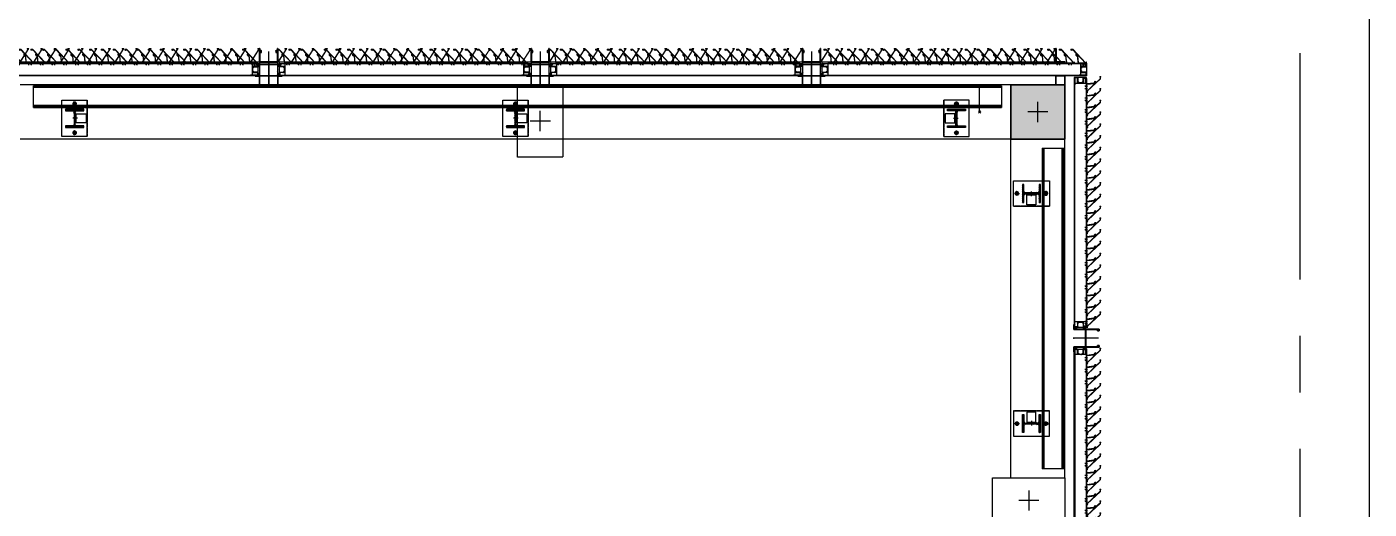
# Model space of a CAD drawing. Header units: millimetres. Extents: x 2519235 to 7246330, y 25937 to 201821.
# Drawn here: x 2655966 to 2663385, y 135440 to 138105 of the extents above; entities that cross this region are included whole.
import ezdxf
from ezdxf.enums import TextEntityAlignment as Align

# ---------------------------------------------------------------- set-up
doc = ezdxf.new("R2010")
doc.units = ezdxf.units.MM
for name, pattern in [('CENTER', [50.8, 31.75, -6.35, 6.35, -6.35]), ('DXK_LINE_DOT2', [3.9198, 1.9599, -1.9599]), ('HIDDEN2', [4.7625, 3.175, -1.5875]), ('TA_GL_005.00000', [13.75, 5, -1.25, 1.25, -1.25, 5]), ('Xref-PLAN-106.940$0$HIDDEN2', [4.7625, 3.175, -1.5875])]:
    doc.linetypes.add(name, pattern=pattern)
doc.layers.get('Defpoints').update_dxf_attribs({"color": 140})
for name, color, linetype in [('000 - 0_HIDE_OBJ_FRAMING_DEF_SUB_1', 250, 'Continuous'), ('000 - 0_SYM_DWG_GRID-BUBBLE_MAIN_COLOR_1', 1, 'Continuous'), ('000 - 0_SYM_DWG_GRIDLINE_MAIN_COLOR_251', 251, 'Continuous'), ('000 - CONCRETE_COL_CUT_COLOR_1', 1, 'Continuous'), ('000 - CONCRETE_COL_CUT_COLOR_5', 5, 'Continuous'), ('000 - CONCRETE_COL_HATCH_', 251, 'Continuous'), ('000 - CONCRETE_COL_WIPEOUT_', 250, 'Continuous'), ('010 - ASPG_ACCESSORIES_MAIN_COLOR_1', 1, 'Continuous'), ('010 - ASPG_DIMS_NOM', 1, 'Continuous'), ('010 - ASPG_EXTR_DEF_SUB', 250, 'Continuous'), ('010 - ASPG_EXTR_MAIN_COLOR_2', 2, 'Continuous'), ('010 - ASPG_FASTERN_DEF_SUB', 250, 'Continuous'), ('010 - ASPG_FRAMING_CUT_COLOR_4', 4, 'Continuous'), ('010 - ASPG_FRAMING_DEF_SUB', 250, 'Continuous'), ('010 - ASPG_FRAMING_HATCH_', 251, 'Continuous'), ('010 - ASPG_FRAMING_MAIN_COLOR_2', 2, 'Continuous'), ('010 - ASPG_FRAMING_SUB_COLOR_2', 2, 'Continuous'), ('010 - ASPG_FRAMING_WIPEOUT_', 250, 'Continuous'), ('_BOLT-M10', 11, 'Continuous'), ('_C-SC', 32, 'Continuous'), ('_Hatch', 251, 'Continuous'), ('_LOUVER-SB', 1, 'Continuous'), ('A-GENM', 252, 'Continuous'), ('A-GLAZ-CURT', 252, 'Continuous'), ('BOLT & SCREW', 233, 'Continuous'), ('Center Line', 1, 'CENTER'), ('Xref-PLAN-106.940$0$_C300x300', 6, 'Continuous'), ('Xref-PLAN-106.940$0$_C400-250', 6, 'Continuous'), ('Xref-PLAN-106.940$0$_Col-BOTTOM', 252, 'Xref-PLAN-106.940$0$HIDDEN2'), ('Xref-PLAN-106.940$0$_PP-Dim', 1, 'Continuous')]:
    doc.layers.add(name, color=color, linetype=linetype)
doc.layers.add('12-GRID', color=1, linetype='CENTER', lineweight=13)
doc.layers.add('SCREW', color=8, linetype='Continuous', lineweight=5)
doc.styles.add('Arial', font='arial.ttf', dxfattribs={"height": 300})
doc.styles.add('FAMELINE_FOR_CKST', font='arial.ttf')
doc.styles.add('TA', font='', dxfattribs={"height": 4.5})
doc.styles.get('TA').set_extended_font_data('Cordia New')
doc.dimstyles.new('FAMELINE-CKST_C-C', dxfattribs={"dimtxt": 0.3, "dimasz": 0.15, "dimexe": 0.1, "dimexo": 0.1, "dimgap": 0.05, "dimtad": 1, "dimzin": 0, "dimdsep": 46, "dimtxsty": 'FAMELINE_FOR_CKST', "dimblk": 'ORIGIN', "dimblk1": 'ORIGIN', "dimblk2": 'ORIGIN', "dimsah": 1, "dimcen": 0.1, "dimdle": 0.1, "dimclrd": 256, "dimclre": 256, "dimclrt": 3, "dimadec": 0, "dimazin": 0, "dimtfac": 1, "dimtix": 1, "dimtmove": 2, "dimatfit": 3, "dimfxl": 1, "dimtolj": 1, "dimtzin": 0, "dimlwd": -1, "dimlwe": -1, "dimarcsym": 0})
pattern_1 = [(270, (1257419.24324, -520041.6224), (0.65495992507, -1.1344238721), [0.7562825814, -1.5125651628]), (30, (1257419.24324, -520041.6224), (0.65495992936, 1.1344238696), [0.7562825814, -1.5125651628]), (330, (1257419.24324, -520041.6224), (1.30991985442, -2.48e-09), [-1.5125651628, 0.7562825814])]
pattern_2 = [(315, (1257419.4929, -520021.6224), (1.3369313545, 1.3369313545), []), (45, (1257419.4929, -520021.6224), (-1.3369313545, 1.3369313545), [])]
pattern_3 = [(270, (1257419.4425, -520043.9224), (0.65495992507, -1.1344238721), [0.7562825814, -1.5125651628]), (30, (1257419.4425, -520043.9224), (0.65495992936, 1.1344238696), [0.7562825814, -1.5125651628]), (330, (1257419.4425, -520043.9224), (1.30991985442, -2.48e-09), [-1.5125651628, 0.7562825814])]
pattern_4 = [(315, (1257419.1929, -520023.9224), (1.3369313545, 1.3369313545), []), (45, (1257419.1929, -520023.9224), (-1.3369313545, 1.3369313545), [])]

# ---------------------------------------------------------------- blocks, each defined once
blk = doc.blocks.new('_C-SC')
at = {"layer": '_Hatch'}
h = blk.add_hatch(dxfattribs=at)
h.set_pattern_fill('STEEL', color=256, scale=1.5)
h.set_pattern_definition([(45, (-1941.0177, -2436.031), (-3.367596, 3.367596), []), (45, (-1941.0177, -2433.6497), (-3.367596, 3.367596), [])])
h.paths.add_polyline_path([(3, 67), (3, 3, 0.414214), (13, -7), (50, -7), (50, -15), (-50, -15), (-50, -7), (-13, -7, 0.414214), (-3, 3), (-3, 67, 0.414214), (-13, 77), (-50, 77), (-50, 85), (50, 85), (50, 77), (13, 77, 0.414214)])
at = {"linetype": 'Continuous'}
for p, q in [((70, 135), (-70, 135)), ((-70, 135), (-70, -25)), ((70, 135), (70, -25))]:
    blk.add_line(p, q, dxfattribs=at)
at = {"linetype": 'DXK_LINE_DOT2'}
for p, q in [((-70, 135), (-70, -25)), ((70, 135), (-70, 135)), ((70, -25), (70, 135))]:
    blk.add_line(p, q, dxfattribs=at)
at = {"color": 11, "linetype": 'HIDDEN2'}
for p, q in [((-70, -25), (-70, -65)), ((-70, -30.1), (-70, -65)), ((-70, -65), (70, -65)), ((-70, -65), (70, -65)), ((70, -65), (70, -25)), ((70, -30.1), (70, -65))]:
    blk.add_line(p, q, dxfattribs=at)
blk.add_lwpolyline([(-50, 85), (50, 85), (50, 77), (13, 77, 0.414214), (3, 67), (3, 3, 0.414214), (13, -7), (50, -7), (50, -15), (-50, -15), (-50, -7), (-13, -7, 0.414214), (-3, 3), (-3, 67, 0.414214), (-13, 77), (-50, 77)], format="xyb", close=True)
for points in [[(63, 60), (3, 60), (3, 10), (63, 10)], [(63, 60), (8, 60), (8, 10), (63, 10)]]:
    blk.add_lwpolyline(points, close=True)
at = {"layer": '_BOLT-M10'}
for p, q in [((-11.7, 115), (11.7, 115)), ((0, 128.1), (0, 101.9)), ((16, 35), (-10, 35)), ((3, 42), (-3, 42)), ((3, 28), (-3, 28)), ((8, 42), (3, 42)), ((8, 28), (3, 28))]:
    blk.add_line(p, q, dxfattribs=at)
blk.add_lwpolyline([(-8, 110.4), (0, 105.8), (8, 110.4), (8, 119.6), (0, 124.2), (-8, 119.6)], close=True, dxfattribs=at)
for radius in [10, 6.93]:
    blk.add_circle((0, 115), radius, dxfattribs=at)
at = {"layer": 'Defpoints'}
for p, q in [((6.4, -6.4), (-6.4, 6.4)), ((-6.4, -6.4), (6.4, 6.4))]:
    blk.add_line(p, q, dxfattribs=at)
at = {"layer": 'Defpoints', "color": 11, "linetype": 'HIDDEN2'}
for p, q in [((-11.7, -45), (11.7, -45)), ((0, -58.1), (0, -31.9))]:
    blk.add_line(p, q, dxfattribs=at)
blk.add_lwpolyline([(-8, -40.4), (0, -35.8), (8, -40.4), (8, -49.6), (0, -54.2), (-8, -49.6)], close=True, dxfattribs=at)
for radius in [10, 6.93]:
    blk.add_circle((0, -45), radius, dxfattribs=at)
blk = doc.blocks.new('*U363')
for p, q in [((5227.9, -25), (-122.1, -25)), ((-122.1, -144.9), (-122.1, -25)), ((-122.1, -30.1), (5227.9, -30.1)), ((-122.1, -35.4), (5227.9, -35.4)), ((5227.9, -25), (5227.9, -144.9)), ((-122.1, -134.5), (5227.9, -134.5)), ((-122.1, -139.6), (5227.9, -139.6)), ((-122.1, -144.9), (5227.9, -144.9))]:
    blk.add_line(p, q)
at = {"layer": 'Defpoints'}
for p, q in [((6.4, -6.4), (-6.4, 6.4)), ((-6.4, -6.4), (6.4, 6.4)), ((0, 0), (0, -144.9))]:
    blk.add_line(p, q, dxfattribs=at)
blk = doc.blocks.new('*U369')
for p, q in [((3147.4, -25), (1375.1, -25)), ((1375.1, -144.9), (1375.1, -25)), ((1375.1, -30.1), (3147.4, -30.1)), ((1375.1, -35.4), (3147.4, -35.4)), ((3147.4, -25), (3147.4, -144.9)), ((1375.1, -134.5), (3147.4, -134.5)), ((1375.1, -139.6), (3147.4, -139.6)), ((1375.1, -144.9), (3147.4, -144.9))]:
    blk.add_line(p, q)
at = {"layer": 'Defpoints'}
for p, q in [((6.4, -6.4), (-6.4, 6.4)), ((-6.4, -6.4), (6.4, 6.4)), ((0, 0), (0, -144.9))]:
    blk.add_line(p, q, dxfattribs=at)
blk = doc.blocks.new('DPA_CP_Entrance Louver Grill Vertical - Louver Grill Vertical Z-27946342-ENTRANCE 1 - LOWER ROOF LEVEL PLAN')
at = {"layer": '000 - 0_HIDE_OBJ_FRAMING_DEF_SUB_1', "lineweight": 35}
for p, q in [((-700, 200), (-702, 200)), ((-702, 200), (-702, 127)), ((-700, 125), (-700, 200)), ((702, 200), (700, 200)), ((700, 200), (700, 125)), ((702, 127), (702, 200)), ((-702, 127), (-750, 127)), ((-750, 127), (-750, 125)), ((-750, 125), (-700, 125)), ((700, 125), (750, 125)), ((750, 127), (702, 127)), ((750, 125), (750, 127)), ((-700, 50), (-750, 50)), ((-750, 50), (-750, 0.1)), ((-700, 0.1), (-700, 50)), ((750, 50), (700, 50)), ((700, 50), (700, 0)), ((700, 0), (750, 0)), ((750, 0), (750, 50))]:
    blk.add_line(p, q, dxfattribs=at)
at = {"layer": '000 - 0_HIDE_OBJ_FRAMING_DEF_SUB_1'}
for p, q in [((-750, 50), (-750, 125)), ((750, 125), (-750, 125)), ((750, 125), (750, 50)), ((750, 50), (-750, 50))]:
    blk.add_line(p, q, dxfattribs=at)
blk = doc.blocks.new('DPA_CP_Entrance Louver Grill Vertical - Louver Grill Vertical Z-V2-ENTRANCE 1 - LOWER ROOF LEVEL PLAN')
at = {"layer": '000 - 0_HIDE_OBJ_FRAMING_DEF_SUB_1', "lineweight": 35}
for p, q in [((-700, 200), (-702, 200)), ((-702, 200), (-702, 127)), ((-700, 125), (-700, 200)), ((702, 200), (700, 200)), ((700, 200), (700, 125)), ((702, 127), (702, 200)), ((-702, 127), (-750, 127)), ((-750, 127), (-750, 125)), ((-750, 125), (-700, 125)), ((700, 125), (750, 125)), ((750, 127), (702, 127)), ((750, 125), (750, 127)), ((-700, 50), (-750, 50)), ((-750, 50), (-750, 0)), ((-750, 0), (-700, 0)), ((-700, 0), (-700, 50)), ((750, 50), (700, 50)), ((700, 50), (700, 0.1)), ((750, 0.1), (750, 50))]:
    blk.add_line(p, q, dxfattribs=at)
at = {"layer": '000 - 0_HIDE_OBJ_FRAMING_DEF_SUB_1'}
for p, q in [((-750, 50), (-750, 125)), ((750, 125), (-750, 125)), ((750, 125), (750, 50)), ((750, 50), (-750, 50))]:
    blk.add_line(p, q, dxfattribs=at)
blk = doc.blocks.new('GM_Louver Grill Vertical Z1 - Z Profile-27946408-ENTRANCE 1 - LOWER ROOF LEVEL PLAN')
at = {"layer": '000 - 0_HIDE_OBJ_FRAMING_DEF_SUB_1', "lineweight": 9}
for p, q in [((3.7, 2), (50, 75)), ((50, 75), (40, 75)), ((40, 75), (40, 73)), ((46.4, 73), (0.1, 0)), ((0.1, 0), (30, 0)), ((30, 2), (3.7, 2)), ((30, 0), (30, 2)), ((40, 73), (46.4, 73))]:
    blk.add_line(p, q, dxfattribs=at)
blk = doc.blocks.new('DPA_CP_Entrance Louver Grill Vertical - Louver Grill Vertical Z-27953553-ENTRANCE 1 - LOWER ROOF LEVEL PLAN')
at = {"layer": '000 - 0_HIDE_OBJ_FRAMING_DEF_SUB_1', "lineweight": 35}
for p, q in [((-650, 200), (-652, 200)), ((-652, 200), (-652, 127)), ((-650, 125), (-650, 200)), ((652, 200), (650, 200)), ((650, 200), (650, 125)), ((652, 127), (652, 200)), ((-652, 127), (-700, 127)), ((-700, 127), (-700, 125)), ((-700, 125), (-650, 125)), ((650, 125), (700, 125)), ((700, 127), (652, 127)), ((700, 125), (700, 127)), ((-650, 50), (-700, 50)), ((-700, 50), (-700, 0)), ((-700, 0), (-650, 0)), ((-650, 0), (-650, 50)), ((700, 50), (650, 50)), ((650, 50), (650, 0)), ((650, 0), (700, 0)), ((700, 0), (700, 50))]:
    blk.add_line(p, q, dxfattribs=at)
at = {"layer": '000 - 0_HIDE_OBJ_FRAMING_DEF_SUB_1'}
for p, q in [((-700, 50), (-700, 125)), ((700, 125), (-700, 125)), ((700, 125), (700, 50)), ((700, 50), (-700, 50))]:
    blk.add_line(p, q, dxfattribs=at)
blk = doc.blocks.new('A$C7e7c92b9')
at = {"layer": 'A-GENM', "lineweight": 9, "rotation": 180}
for p in [(118720.2, 9933.5), (118793.7, 9933.5), (118867.2, 9933.5), (118940.8, 9933.5), (119014.3, 9933.5), (119087.8, 9933.5), (119161.4, 9933.5), (119234.9, 9933.5), (119308.4, 9933.5), (119381.9, 9933.5), (119455.5, 9933.5), (119529, 9933.5), (119602.5, 9933.5), (119676.1, 9933.5), (119749.6, 9933.5), (119823.1, 9933.5), (119896.6, 9933.5), (119970.2, 9933.5), (120120.2, 9933.5), (120195.2, 9933.5), (120270.2, 9933.5), (120345.2, 9933.5), (120420.2, 9933.5), (120495.2, 9933.5), (120570.2, 9933.5), (120645.2, 9933.5), (120720.2, 9933.5), (120795.2, 9933.5), (120870.2, 9933.5), (120945.2, 9933.5), (121020.2, 9933.5), (121095.2, 9933.5), (121170.2, 9933.5), (121245.2, 9933.5), (121320.2, 9933.5), (121395.2, 9933.5), (121470.2, 9933.5), (121620.2, 9933.5), (121695.2, 9933.5), (121770.2, 9933.5), (121845.2, 9933.5), (121920.2, 9933.5), (121995.2, 9933.5), (122070.2, 9933.5), (122145.2, 9933.5), (122220.2, 9933.5), (122295.2, 9933.5), (122370.2, 9933.5), (122445.2, 9933.5), (122520.2, 9933.5), (122595.2, 9933.5), (122670.2, 9933.5), (122745.2, 9933.5), (122820.2, 9933.5), (122895.2, 9933.5), (122970.2, 9933.5), (123120.2, 9933.5), (123195.2, 9933.5), (123270.2, 9933.5), (123345.2, 9933.5), (123420.2, 9933.5), (123495.2, 9933.5), (123570.2, 9933.5), (123645.2, 9933.5), (123720.2, 9933.5), (123795.2, 9933.5), (123870.2, 9933.5), (123945.2, 9933.5), (124020.2, 9933.5), (124095.2, 9933.5), (124170.2, 9933.5), (124245.2, 9933.5), (124320.2, 9933.5), (124395.2, 9933.5)]:
    blk.add_blockref('GM_Louver Grill Vertical Z1 - Z Profile-27946408-ENTRANCE 1 - LOWER ROOF LEVEL PLAN', p, dxfattribs=at)
at = {"layer": 'A-GLAZ-CURT', "rotation": 180}
for name, p in [('DPA_CP_Entrance Louver Grill Vertical - Louver Grill Vertical Z-27953553-ENTRANCE 1 - LOWER ROOF LEVEL PLAN', (119320.2, 10058.5)), ('DPA_CP_Entrance Louver Grill Vertical - Louver Grill Vertical Z-27946342-ENTRANCE 1 - LOWER ROOF LEVEL PLAN', (120770.2, 10058.5)), ('DPA_CP_Entrance Louver Grill Vertical - Louver Grill Vertical Z-V2-ENTRANCE 1 - LOWER ROOF LEVEL PLAN', (122270.2, 10058.5)), ('DPA_CP_Entrance Louver Grill Vertical - Louver Grill Vertical Z-27946342-ENTRANCE 1 - LOWER ROOF LEVEL PLAN', (123770.2, 10058.5))]:
    blk.add_blockref(name, p, dxfattribs=at)
blk = doc.blocks.new('Xref-PLAN-106.940$0$_C400-250')
blk.add_lwpolyline([(125, 0), (125, -400), (-125, -400), (-125, 0)], close=True)
at = {"layer": 'Defpoints'}
for p, q in [((0, -144.1), (0, -255.9)), ((-55.9, -200), (55.9, -200))]:
    blk.add_line(p, q, dxfattribs=at)
blk = doc.blocks.new('Xref-PLAN-106.940$0$_C300-300')
blk.add_lwpolyline([(-150, 0), (150, 0), (150, -300), (-150, -300)], close=True)
at = {"layer": 'Defpoints'}
for p, q in [((0, -94.1), (0, -205.9)), ((-55.9, -150), (55.9, -150))]:
    blk.add_line(p, q, dxfattribs=at)
blk = doc.blocks.new('Xref-PLAN-106.940')
at = {"layer": 'Xref-PLAN-106.940$0$_PP-Dim'}
for p, q in [((118619.2, 12230.7), (118619.2, 10058.4)), ((118919.2, 12230.7), (118919.2, 10358.4)), ((118919.2, 10358.4), (124394.2, 10358.4)), ((118619.2, 10058.4), (124394.2, 10058.4))]:
    blk.add_line(p, q, dxfattribs=at)
at = {"layer": 'Xref-PLAN-106.940$0$_C300x300'}
blk.add_blockref('Xref-PLAN-106.940$0$_C300-300', (118769.2, 10358.4), dxfattribs=at)
at = {"layer": 'Xref-PLAN-106.940$0$_C400-250', "rotation": 90}
blk.add_blockref('Xref-PLAN-106.940$0$_C400-250', (118619.2, 12355.7), dxfattribs=at)
at = {"layer": 'Xref-PLAN-106.940$0$_Col-BOTTOM'}
blk.add_blockref('Xref-PLAN-106.940$0$_C400-250', (121519.2, 10458.4), dxfattribs=at)
blk = doc.blocks.new('*U1937')
at = {"layer": '000 - 0_SYM_DWG_GRIDLINE_MAIN_COLOR_251', "linetype": 'ByBlock', "ltscale": 5}
blk.add_line((20, 0), (-357, 0), dxfattribs=at)
at = {"style": 'TA', "flags": 1}
blk.add_attdef('LOCATION', (6, -6), '', height=4.5, rotation=270, dxfattribs=at)
at = {"layer": '000 - 0_SYM_DWG_GRID-BUBBLE_MAIN_COLOR_1', "style": 'Arial'}
blk.add_attdef('GRID-HEAD', text='', height=4, rotation=270, dxfattribs=at).set_placement((54, 0), align=Align.MIDDLE_CENTER)
blk = doc.blocks.new('_Origin')
at = {"color": 0, "linetype": 'ByBlock', "lineweight": -2}
blk.add_line((0, 0), (-1, 0), dxfattribs=at)
blk.add_circle((0, 0), 0.5, dxfattribs=at)
blk = doc.blocks.new('*D1935')
at = {"layer": '010 - ASPG_DIMS_NOM', "transparency": 16777216}
for p, q in [((-18450, 0), (-18731.2, 0)), ((-18681.2, -15335), (-18681.2, -75)), ((-18450, -15410), (-18731.2, -15410))]:
    blk.add_line(p, q, dxfattribs=at)
at = {"layer": 'Defpoints', "color": 0, "transparency": 16777216}
for p in [(-18681.2, 0), (-18400, 0), (-18400, -15410)]:
    blk.add_point(p, dxfattribs=at)
at = {"layer": '010 - ASPG_DIMS_NOM', "transparency": 16777216, "xscale": 75, "yscale": 75, "zscale": 75}
for p, rotation in [((-18681.2, 0), 90), ((-18681.2, -15410), 270)]:
    blk.add_blockref('_Origin', p, dxfattribs=dict(at, rotation=rotation))
at = {"layer": '010 - ASPG_DIMS_NOM', "color": 3, "transparency": 16777216, "insert": (-18782.8, -7705), "char_height": 150, "attachment_point": 5, "rotation": 90, "style": 'FAMELINE_FOR_CKST'}
blk.add_mtext('\\A1;15410', dxfattribs=at)
blk = doc.blocks.new('*U2096')
at = {"layer": '000 - CONCRETE_COL_HATCH_'}
h = blk.add_hatch(dxfattribs=at)
h.set_pattern_fill('AR-CONC', color=256, scale=0.04)
h.set_pattern_definition([(50, (598.004, -835906.8257), (7.28738676, -0.63756342), [0.762, -8.382]), (355, (598.004, -835906.826), (-1.40973686, 7.64227381), [0.6096, -6.70562337]), (100.4514447, (598.6115, -835906.879), (5.877649884, 7.004710076), [0.64760035, -7.123609784]), (46.1842, (598.004, -835904.794), (10.84316164, -1.68169312), [1.143, -12.573]), (96.6355576, (598.908, -835904.934), (9.49616536, 9.89704498), [0.97140093, -10.68542433]), (351.1841512, (598.004, -835904.794), (9.49616536, 9.89704498), [0.91439868, -10.05838928]), (21, (599.02, -835905.3017), (6.06457565, -4.090607927), [0.762, -8.382]), (326, (599.02, -835905.302), (2.472081134, 7.367518645), [0.6096, -6.7056]), (71.451445, (599.5256, -835905.6426), (8.53665677, 3.276910755), [0.64760035, -7.123597504]), (37.5, (598.0042, -835906.8257), (0.12354413, 3.382201555), [0, -6.62432, 0, -6.8072, 0, -6.731]), (7.5, (598.0042, -835906.8257), (2.6727865, 4.007222993), [0, -3.88112, 0, -6.47192, 0, -2.5654]), (327.5, (595.7385, -835906.8257), (5.423623807, -0.22914976), [0, -2.54, 0, -7.9248, 0, -10.5156]), (317.5, (594.7225, -835906.8257), (5.925167255, 1.01705964), [0, -3.302, 0, -5.26288, 0, -7.4676])])
h.paths.add_polyline_path([(0, 0), (299, 0), (299, 300), (0, 300)])
at = {"layer": '000 - CONCRETE_COL_CUT_COLOR_1', "color": 0, "lineweight": -2}
blk.add_lwpolyline([(0, 0), (299, 0), (299, 300), (0, 300), (0, 300), (0, 300), (0, 300), (0, 300), (0, 300), (0, 300), (0, 300), (0, 300), (0, 300), (0, 300), (0, 300), (0, 300), (0, 300), (0, 300), (0, 300), (0, 300), (0, 300), (0, 300), (0, 300), (0, 300), (0, 300), (0, 300), (0, 300), (0, 300), (0, 300), (0, 300), (0, 300), (0, 300), (0, 300), (0, 300), (0, 300), (0, 300), (0, 300), (0, 300), (0, 300), (0, 300), (0, 300), (0, 300), (0, 300), (0, 300), (0, 300), (0, 300), (0, 300), (0, 300)], close=True, dxfattribs=at)
blk = doc.blocks.new('*U2952')
at = {"layer": '12-GRID', "color": 8, "linetype": 'CENTER'}
for p, q in [((0, -6.2), (0, 2.2)), ((-4.2, -2), (4.2, -2))]:
    blk.add_line(p, q, dxfattribs=at)
at = {"layer": 'BOLT & SCREW'}
for p, q in [((-0.6, -1.8), (-1.8, -1.6)), ((-0.6, -2.2), (-1.8, -2.4)), ((-0.5, -1.8), (-0.9, -1.6)), ((-0.5, -2.2), (-0.9, -2.4)), ((-0.2, -1.4), (-0.4, -0.2)), ((-0.2, -1.5), (-0.4, -1.1)), ((-0.2, -2.5), (-0.4, -2.9)), ((-0.2, -2.6), (-0.4, -3.8)), ((0.2, -1.4), (0.4, -0.2)), ((0.2, -1.5), (0.4, -1.1)), ((0.4, -2.9), (0.2, -2.5)), ((0.2, -2.6), (0.4, -3.8)), ((0.5, -1.8), (0.9, -1.6)), ((0.5, -2.2), (0.9, -2.4)), ((0.6, -1.8), (1.8, -1.6)), ((0.6, -2.2), (1.8, -2.4))]:
    blk.add_line(p, q, dxfattribs=at)
for points in [[(-1.8, -1.6), (-0.9, -1.6, 0.414214), (-0.4, -1.1), (-0.4, -0.2), (0.4, -0.2), (0.4, -1.1, 0.414214), (0.9, -1.6), (1.8, -1.6), (1.8, -2.4), (0.9, -2.4, 0.414214), (0.4, -2.9), (0.4, -3.8), (-0.4, -3.8), (-0.4, -2.9, 0.414214), (-0.9, -2.4), (-1.8, -2.4)], [(0.2, -2.5, -0.414214), (0.5, -2.2), (0.6, -2.2), (0.6, -1.8), (0.5, -1.8, -0.414214), (0.2, -1.5), (0.2, -1.4), (-0.2, -1.4), (-0.2, -1.5, -0.414214), (-0.5, -1.8), (-0.6, -1.8), (-0.6, -2.2), (-0.5, -2.2, -0.414214), (-0.2, -2.5), (-0.2, -2.6), (0.2, -2.6)]]:
    blk.add_lwpolyline(points, format="xyb", close=True, dxfattribs=at)
blk.add_circle((0, -2), 3.5, dxfattribs=at)
blk = doc.blocks.new('000_ASPG_TYP_FILES_20260218-010703_FRAME_EXTR_')
at = {"layer": '010 - ASPG_FRAMING_HATCH_'}
h = blk.add_hatch(dxfattribs=at)
h.set_pattern_fill('ANSI32', color=256, scale=0.1, angle=180)
edge = h.paths.add_edge_path()
edge.add_line((2, 16), (2, 2))
edge.add_line((2, 2), (39.7, 2))
edge.add_arc((39.7, 1.7), 0.3, 0, 90, ccw=False)
edge.add_line((40, 1.7), (40, 0.3))
edge.add_arc((39.7, 0.3), 0.3, -90, 0, ccw=False)
edge.add_line((39.7, 0), (0.3, 0))
edge.add_arc((0.3, 0.3), 0.3, 180, 270, ccw=False)
edge.add_line((0, 0.3), (0, 17.7))
edge.add_arc((0.3, 17.7), 0.3, 90, 180, ccw=False)
edge.add_line((0.3, 18), (22.6, 18))
edge.add_arc((22.6, 18.5), 0.5, 270, 380.20955)
edge.add_arc((26.2, 19.8), 3.35, 182.06379, 200.20955, ccw=False)
edge.add_arc((23.6, 19.7), 0.76, 2.06379, 182.06379, ccw=False)
edge.add_arc((26.2, 19.8), 1.83, 182.06379, 447.93621)
edge.add_arc((26.3, 22.4), 0.76, 87.93621, 267.93621, ccw=False)
edge.add_arc((26.2, 19.8), 3.35, 69.79045, 87.93621, ccw=False)
edge.add_arc((27.5, 23.4), 0.5, 249.79045, 360)
edge.add_line((28, 23.4), (28, 26.7))
edge.add_line((28, 26.7), (28.5, 27.2))
edge.add_line((28.5, 27.2), (28, 27.7))
edge.add_line((28, 27.7), (28, 38.6))
edge.add_line((28, 38.6), (28.5, 39.1))
edge.add_line((28.5, 39.1), (28, 39.6))
edge.add_line((28, 39.6), (28, 42.9))
edge.add_arc((27.5, 42.9), 0.5, 0, 110.20955)
edge.add_arc((26.2, 46.5), 3.35, 272.06379, 290.20955, ccw=False)
edge.add_arc((26.3, 43.9), 0.76, 92.06379, 272.06379, ccw=False)
edge.add_arc((26.2, 46.5), 1.83, 272.06379, 537.93621)
edge.add_arc((23.6, 46.6), 0.76, 177.93621, 357.93621, ccw=False)
edge.add_arc((26.2, 46.5), 3.35, 159.79045, 177.93621, ccw=False)
edge.add_arc((22.6, 47.8), 0.5, 339.79045, 450)
edge.add_line((22.6, 48.3), (0.3, 48.3))
edge.add_arc((0.3, 48.6), 0.3, 180, 270, ccw=False)
edge.add_line((0, 48.6), (0, 60))
edge.add_arc((0.3, 60), 0.3, 90, 180, ccw=False)
edge.add_line((0.3, 60.3), (5, 60.3))
edge.add_line((5, 60.3), (5, 65))
edge.add_arc((5.3, 65), 0.3, 90, 180, ccw=False)
edge.add_line((5.3, 65.3), (30, 65.3))
edge.add_line((30, 65.3), (30, 63.6))
edge.add_arc((29.7, 63.6), 0.3, -90, 0, ccw=False)
edge.add_line((29.7, 63.3), (7.3, 63.3))
edge.add_arc((7.3, 63), 0.3, 90, 180)
edge.add_line((7, 63), (7, 58.3))
edge.add_line((7, 58.3), (2.3, 58.3))
edge.add_arc((2.3, 58), 0.3, 90, 180)
edge.add_line((2, 58), (2, 50.6))
edge.add_arc((2.3, 50.6), 0.3, 180, 270)
edge.add_line((2.3, 50.3), (29.7, 50.3))
edge.add_arc((29.7, 50), 0.3, 0, 90, ccw=False)
edge.add_line((30, 50), (30, 26.7))
edge.add_line((30, 26.7), (30, 16.3))
edge.add_arc((29.7, 16.3), 0.3, -90, 0, ccw=False)
edge.add_line((29.7, 16), (2, 16))
at = {"layer": '010 - ASPG_FRAMING_CUT_COLOR_4'}
blk.add_lwpolyline([(2, 16), (2, 2), (39.7, 2, -0.414214), (40, 1.7), (40, 0.3, -0.414214), (39.7, 0), (0.3, 0, -0.414214), (0, 0.3), (0, 17.7, -0.414214), (0.3, 18), (22.6, 18, 0.52173), (23, 18.7, -0.079342), (22.8, 19.7, -1), (24.3, 19.8, 2.296346), (26.2, 21.7, -1), (26.3, 23.2, -0.079342), (27.3, 23, 0.52173), (28, 23.4), (28, 26.7), (28.5, 27.2), (28, 27.7), (28, 38.6), (28.5, 39.1), (28, 39.6), (28, 42.9, 0.52173), (27.3, 43.3, -0.079342), (26.3, 43.1, -1), (26.2, 44.6, 2.296346), (24.3, 46.5, -1), (22.8, 46.6, -0.079342), (23, 47.6, 0.52173), (22.6, 48.3), (0.3, 48.3, -0.414214), (0, 48.6), (0, 60, -0.414214), (0.3, 60.3), (5, 60.3), (5, 65, -0.414214), (5.3, 65.3), (30, 65.3), (30, 63.6, -0.414214), (29.7, 63.3), (7.3, 63.3, 0.414214), (7, 63), (7, 58.3), (2.3, 58.3, 0.414214), (2, 58), (2, 50.6, 0.414214), (2.3, 50.3), (29.7, 50.3, -0.414214), (30, 50), (30, 26.7), (30, 16.3, -0.414214), (29.7, 16)], format="xyb", close=True, dxfattribs=at)
for p in [(26.2, 48.5), (26.2, 21.8)]:
    blk.add_blockref('*U2952', p)
blk = doc.blocks.new('*U2949')
at = {"layer": '010 - ASPG_FRAMING_HATCH_', "transparency": 33554585}
h = blk.add_hatch(dxfattribs=at)
h.set_pattern_fill('ANSI32', color=256, scale=0.25)
edge = h.paths.add_edge_path()
edge.add_line((2, -50), (2, -75))
edge.add_line((2, -75), (0, -75))
edge.add_line((0, -75), (0, -49))
edge.add_arc((1, -49), 1, 90, 180, ccw=False)
edge.add_line((1, -48), (63, -48))
edge.add_arc((63, -47), 1, 270, 360)
edge.add_line((64, -47), (64, 47))
edge.add_arc((63, 47), 1, 0, 90)
edge.add_line((63, 48), (1, 48))
edge.add_arc((1, 49), 1, 180, 270, ccw=False)
edge.add_line((0, 49), (0, 75))
edge.add_line((0, 75), (2, 75))
edge.add_line((2, 75), (2, 50))
edge.add_line((2, 50), (141, 50))
edge.add_line((141, 50), (141, 41))
edge.add_arc((140, 41), 1, 270, 360, ccw=False)
edge.add_line((140, 40), (132, 40))
edge.add_arc((132, 41), 1, 180, 270, ccw=False)
edge.add_line((131, 41), (131, 47))
edge.add_arc((130, 47), 1, 0, 90)
edge.add_line((130, 48), (67, 48))
edge.add_arc((67, 47), 1, 90, 180)
edge.add_line((66, 47), (66, -47))
edge.add_arc((67, -47), 1, 180, 270)
edge.add_line((67, -48), (130, -48))
edge.add_arc((130, -47), 1, 270, 360)
edge.add_line((131, -47), (131, -41))
edge.add_arc((132, -41), 1, 90, 180, ccw=False)
edge.add_line((132, -40), (140, -40))
edge.add_arc((140, -41), 1, 0, 90, ccw=False)
edge.add_line((141, -41), (141, -50))
edge.add_line((141, -50), (2, -50))
h.paths.add_polyline_path([(139, 48), (139, 42), (133, 42), (133, 48)], flags=16)
h.paths.add_polyline_path([(139, -48), (139, -42), (133, -42), (133, -48)], flags=16)
at = {"layer": '010 - ASPG_FRAMING_HATCH_'}
h = blk.add_hatch(dxfattribs=at)
h.set_pattern_fill('ANSI37', color=256, scale=0.595498, angle=-90)
h.set_pattern_definition(pattern_4)
edge = h.paths.add_edge_path()
edge.add_ellipse((11.5, 55), major_axis=(0, -5), ratio=0.644482, start_angle=180, end_angle=360, ccw=False)
edge.add_line((11.5, 60), (2, 60))
edge.add_arc((-7.9, 55), 11.1, -26.79627, 26.79627, ccw=False)
edge.add_line((2, 50), (11.5, 50))
h = blk.add_hatch(dxfattribs=at)
h.set_pattern_fill('HONEY', color=256, scale=0.238199, angle=-90)
h.set_pattern_definition(pattern_3)
edge = h.paths.add_edge_path()
edge.add_ellipse((11.8, 55), major_axis=(0, -5), ratio=0.644482, start_angle=0, end_angle=360, ccw=False)
h = blk.add_hatch(dxfattribs=at)
h.set_pattern_fill('HONEY', color=256, scale=0.238199, angle=-90)
h.set_pattern_definition(pattern_1)
edge = h.paths.add_edge_path()
edge.add_ellipse((57.5, 55), major_axis=(0, -5), ratio=0.644482, start_angle=0, end_angle=360)
h = blk.add_hatch(dxfattribs=at)
h.set_pattern_fill('ANSI37', color=256, scale=0.595498, angle=-90)
h.set_pattern_definition(pattern_2)
edge = h.paths.add_edge_path()
edge.add_ellipse((57.8, 55), major_axis=(0, -5), ratio=0.644482, start_angle=0, end_angle=180)
edge.add_line((57.8, 60), (62, 60))
edge.add_arc((62, 60.3), 0.3, -90, 0)
edge.add_line((62.3, 60.3), (62.3, 61))
edge.add_line((62.3, 61), (61.8, 61.5))
edge.add_line((61.8, 61.5), (62.3, 62))
edge.add_line((62.3, 62), (61.8, 62.5))
edge.add_line((61.8, 62.5), (62.3, 63))
edge.add_line((62.3, 63), (61.8, 63.5))
edge.add_line((61.8, 63.5), (62.3, 64))
edge.add_line((62.3, 64), (62.3, 65))
edge.add_line((62.3, 65), (63.3, 65))
edge.add_line((63.3, 65), (63.8, 65.5))
edge.add_line((63.8, 65.5), (64.3, 65))
edge.add_line((64.3, 65), (64.8, 65.5))
edge.add_line((64.8, 65.5), (65.3, 65))
edge.add_line((65.3, 65), (65.8, 65.5))
edge.add_line((65.8, 65.5), (66.3, 65))
edge.add_line((66.3, 65), (67, 65))
edge.add_arc((67, 65.3), 0.3, -90, 0)
edge.add_line((67.3, 65.3), (67.3, 60))
edge.add_arc((77.2, 55), 11.1, 153.20373, 206.79627)
edge.add_line((67.3, 50), (57.8, 50))
h = blk.add_hatch(dxfattribs=at)
h.set_pattern_fill('ANSI37', color=256, scale=0.595498, angle=-90)
h.set_pattern_definition(pattern_4)
edge = h.paths.add_edge_path()
edge.add_ellipse((11.5, -55), major_axis=(0, 5), ratio=0.644482, start_angle=0, end_angle=180)
edge.add_line((11.5, -60), (2, -60))
edge.add_arc((-7.9, -55), 11.1, 333.20373, 386.79627)
edge.add_line((2, -50), (11.5, -50))
h = blk.add_hatch(dxfattribs=at)
h.set_pattern_fill('HONEY', color=256, scale=0.238199, angle=-90)
h.set_pattern_definition(pattern_3)
edge = h.paths.add_edge_path()
edge.add_ellipse((11.8, -55), major_axis=(0, 5), ratio=0.644482, start_angle=0, end_angle=360)
h = blk.add_hatch(dxfattribs=at)
h.set_pattern_fill('HONEY', color=256, scale=0.238199, angle=-90)
h.set_pattern_definition(pattern_1)
edge = h.paths.add_edge_path()
edge.add_ellipse((57.5, -55), major_axis=(0, 5), ratio=0.644482, start_angle=0, end_angle=360, ccw=False)
h = blk.add_hatch(dxfattribs=at)
h.set_pattern_fill('ANSI37', color=256, scale=0.595498, angle=-90)
h.set_pattern_definition(pattern_2)
edge = h.paths.add_edge_path()
edge.add_ellipse((57.8, -55), major_axis=(0, 5), ratio=0.644482, start_angle=180, end_angle=360, ccw=False)
edge.add_line((57.8, -60), (62, -60))
edge.add_arc((62, -60.3), 0.3, 360, 450, ccw=False)
edge.add_line((62.3, -60.3), (62.3, -61))
edge.add_line((62.3, -61), (61.8, -61.5))
edge.add_line((61.8, -61.5), (62.3, -62))
edge.add_line((62.3, -62), (61.8, -62.5))
edge.add_line((61.8, -62.5), (62.3, -63))
edge.add_line((62.3, -63), (61.8, -63.5))
edge.add_line((61.8, -63.5), (62.3, -64))
edge.add_line((62.3, -64), (62.3, -65))
edge.add_line((62.3, -65), (63.3, -65))
edge.add_line((63.3, -65), (63.8, -65.5))
edge.add_line((63.8, -65.5), (64.3, -65))
edge.add_line((64.3, -65), (64.8, -65.5))
edge.add_line((64.8, -65.5), (65.3, -65))
edge.add_line((65.3, -65), (65.8, -65.5))
edge.add_line((65.8, -65.5), (66.3, -65))
edge.add_line((66.3, -65), (67, -65))
edge.add_arc((67, -65.3), 0.3, 360, 450, ccw=False)
edge.add_line((67.3, -65.3), (67.3, -60))
edge.add_arc((77.2, -55), 11.1, 153.20373, 206.79627, ccw=False)
edge.add_line((67.3, -50), (57.8, -50))
at = {"layer": '010 - ASPG_FASTERN_DEF_SUB'}
blk.add_point((0, 0), dxfattribs=at)
at = {"layer": '010 - ASPG_FRAMING_CUT_COLOR_4'}
blk.add_lwpolyline([(2, -50), (2, -75), (0, -75), (0, -49, -0.414214), (1, -48), (63, -48, 0.414214), (64, -47), (64, 47, 0.414214), (63, 48), (1, 48, -0.414214), (0, 49), (0, 75), (2, 75), (2, 50), (141, 50), (141, 41, -0.414214), (140, 40), (132, 40, -0.414214), (131, 41), (131, 47, 0.414214), (130, 48), (67, 48, 0.414214), (66, 47), (66, -47, 0.414214), (67, -48), (130, -48, 0.414214), (131, -47), (131, -41, -0.414214), (132, -40), (140, -40, -0.414214), (141, -41), (141, -50)], format="xyb", close=True, dxfattribs=at)
for points in [[(139, 48), (139, 42), (133, 42), (133, 48)], [(139, -48), (139, -42), (133, -42), (133, -48)]]:
    blk.add_lwpolyline(points, close=True, dxfattribs=at)
at = {"layer": '010 - ASPG_FRAMING_DEF_SUB', "transparency": 33554508}
blk.add_line((136.5, 0), (-4.5, 0), dxfattribs=at)
at = {"layer": '010 - ASPG_FRAMING_DEF_SUB', "transparency": 33554457}
for points in [[(2, 50), (15, 50), (15, 60), (2, 60)], [(54.3, 50), (67.3, 50), (67.3, 65.5), (54.3, 65.5)], [(2, -50), (15, -50), (15, -60), (2, -60)], [(54.3, -50), (67.3, -50), (67.3, -65.5), (54.3, -65.5)]]:
    blk.add_lwpolyline(points, close=True, dxfattribs=at)
at = {"layer": '010 - ASPG_FRAMING_SUB_COLOR_2'}
for points in [[(11.8, 50), (2, 50, 0.238199), (2, 60), (11.8, 60)], [(57.5, 50), (67.3, 50, -0.238199), (67.3, 60), (67.3, 65.3, -0.414214), (67, 65), (66.3, 65), (65.8, 65.5), (65.3, 65), (64.8, 65.5), (64.3, 65), (63.8, 65.5), (63.3, 65), (62.3, 65), (62.3, 64), (61.8, 63.5), (62.3, 63), (61.8, 62.5), (62.3, 62), (61.8, 61.5), (62.3, 61), (62.3, 60.3, -0.414214), (62, 60), (57.5, 60)], [(11.8, -50), (2, -50, -0.238199), (2, -60), (11.8, -60)], [(57.5, -50), (67.3, -50, 0.238199), (67.3, -60), (67.3, -65.3, 0.414214), (67, -65), (66.3, -65), (65.8, -65.5), (65.3, -65), (64.8, -65.5), (64.3, -65), (63.8, -65.5), (63.3, -65), (62.3, -65), (62.3, -64), (61.8, -63.5), (62.3, -63), (61.8, -62.5), (62.3, -62), (61.8, -61.5), (62.3, -61), (62.3, -60.3, 0.414214), (62, -60), (57.5, -60)]]:
    blk.add_lwpolyline(points, format="xyb", dxfattribs=at)
at = {"layer": '010 - ASPG_FRAMING_SUB_COLOR_2', "extrusion": (0, 0, -1)}
for centre, major_axis in [((11.8, 55), (0, -5)), ((57.5, -55), (0, 5))]:
    blk.add_ellipse(centre, major_axis=major_axis, ratio=0.644482, dxfattribs=at)
at = {"layer": '010 - ASPG_FRAMING_SUB_COLOR_2'}
for centre, major_axis in [((57.5, 55), (0, -5)), ((11.8, -55), (0, 5))]:
    blk.add_ellipse(centre, major_axis=major_axis, ratio=0.644482, dxfattribs=at)
blk = doc.blocks.new('PZG35-9D5')
at = {"layer": 'Center Line'}
blk.add_line((0, 3.7), (0, -10.5), dxfattribs=at)
at = {"layer": 'SCREW', "color": 8}
for p, q in [((-1.4, 0), (-1.4, -1.1)), ((1.4, 0), (1.4, -0.6)), ((-1.9, -1.4), (1.9, -0.9)), ((-1.9, -1.4), (-1.4, -1.1)), ((-1.9, -1.4), (-1.4, -1.7)), ((-1.9, -2.7), (1.9, -2.2)), ((-1.9, -2.7), (-1.4, -2.4)), ((-1.9, -2.7), (-1.4, -3)), ((-1.9, -4), (-1.4, -3.7)), ((-1.9, -4), (-1, -3.9)), ((-1.9, -4), (-1.4, -4.3)), ((-1.4, -1.1), (1.4, -0.6)), ((-1.4, -1.7), (1.4, -1.2)), ((-1.4, -1.7), (-1.4, -2.4)), ((-1.4, -2.4), (1.4, -1.9)), ((-1.4, -3), (1.4, -2.5)), ((-1.4, -3), (-1.4, -3.7)), ((-1.4, -3.7), (-0.8, -3.6)), ((-1.4, -4.3), (-1.4, -8.1)), ((-1.4, -4.3), (-1.2, -4.3)), ((0, -9.5), (-1.4, -8.1)), ((0, -9.5), (1.4, -8.1)), ((0.6, -3.3), (1.4, -3.2)), ((0.7, -3.7), (1.9, -3.5)), ((0.7, -3.9), (1.4, -3.8)), ((0.7, -4.6), (1.4, -4.5)), ((0.7, -5), (1.9, -4.8)), ((0.7, -5.2), (1.4, -5.1)), ((1.9, -0.9), (1.4, -0.6)), ((1.9, -0.9), (1.4, -1.2)), ((1.4, -1.2), (1.4, -1.9)), ((1.9, -2.2), (1.4, -1.9)), ((1.9, -2.2), (1.4, -2.5)), ((1.4, -2.5), (1.4, -3.2)), ((1.9, -3.5), (1.4, -3.2)), ((1.9, -3.5), (1.4, -3.8)), ((1.4, -3.8), (1.4, -4.5)), ((1.9, -4.8), (1.4, -4.5)), ((1.9, -4.8), (1.4, -5.1)), ((1.4, -5.1), (1.4, -8.1))]:
    blk.add_line(p, q, dxfattribs=at)
blk.add_lwpolyline([(0, -9.5), (0.7, -5.2), (0.7, -3.6, 0.417657), (0.4, -3.3, 0.108102), (-0.8, -3.6), (-1.4, -4.7)], format="xyb", dxfattribs=at)
blk = doc.blocks.new('*U2951')
at = {"layer": 'SCREW'}
blk.add_lwpolyline([(3, 1.8, 0.09906), (0.8, 2.5), (0.8, 2.3), (-0.8, 2.3), (-0.8, 2.5, 0.09906), (-3, 1.8, 0.266588), (-3.5, 1), (-3.5, 0.2, 0.414214), (-3.3, 0), (3.3, 0, 0.414214), (3.5, 0.2), (3.5, 1, 0.266588)], format="xyb", close=True, dxfattribs=at)
blk.add_blockref('PZG35-9D5', (0, 0), dxfattribs=at)
blk = doc.blocks.new('*U2950')
blk.add_point((0, 0))
at = {"layer": '010 - ASPG_ACCESSORIES_MAIN_COLOR_1'}
blk.add_lwpolyline([(-39.7, -0.6, 0.414214), (-40, -0.9), (-40, -7.4, 0.57735), (-39.7, -7.6), (-36.6, -5.8, 0.767327), (-36.8, -5.3), (-37.9, -5.3, -0.414214), (-38.2, -5), (-38.2, -2.8, -0.414214), (-38, -2.6), (-32.2, -2.6, -0.388879), (-32, -2.8), (-31.8, -4.3, 0.388879), (-31.3, -4.8), (-30.3, -4.8, 0.414214), (-30, -4.5), (-30, -2.9, -0.414214), (-29.7, -2.6), (0.4, -2.6, -0.378969), (3.4, -5.2), (8, -42.5, 0.446593), (11.6, -45.1, -0.489802), (16.1, -48.7), (16.1, -49.4, -0.18248), (15.8, -50, -0.267949), (15.3, -50.2, 1.122115), (15.1, -52.3, 0.405004), (18.1, -49.4), (18.1, -48.7, 0.489805), (11.2, -43.1, -0.446597), (9.9, -42.3), (4.9, -0.8, 0.364176), (4.6, -0.6)], format="xyb", close=True, dxfattribs=at)
at = {"layer": '010 - ASPG_EXTR_DEF_SUB'}
for p in [(-40, -0.5), (43.4, -76.9), (43.4, -77.5)]:
    blk.add_point(p, dxfattribs=at)
at = {"layer": '010 - ASPG_EXTR_MAIN_COLOR_2'}
blk.add_lwpolyline([(11.4, -48.2), (11.5, -47.4), (12.2, -47.6), (12.3, -46.8, -0.535538), (14.2, -49.2, 0.991572), (15.7, -49.6, 1.157025), (8.8, -48.8, -0.688558), (8.3, -49), (-17.1, -22.2), (-32.3, -6.1), (-32.3, -2.9, 0.414312), (-32.6, -2.6), (-37.5, -2.6, 0.414116), (-37.8, -2.9), (-37.8, -4.3, 0.414214), (-37.5, -4.6), (-36, -4.6, -0.205895), (-35.8, -4.7), (33.2, -77.5), (43.1, -77.5, 0.668179), (43.4, -77), (40.5, -74.2, 0.668179), (40, -74.4), (40, -76), (33.9, -76), (11.9, -52.8, -0.558354), (12.1, -52, 0.766275), (12, -50.4, -0.438583), (10.7, -48.1)], format="xyb", close=True, dxfattribs=at)
at = {"layer": 'SCREW', "rotation": 180}
for p in [(-21.6, -2.5), (-8.2, -2.5)]:
    blk.add_blockref('*U2951', p, dxfattribs=at)
blk = doc.blocks.new('*U2380')
blk.add_wipeout([(1440, 4), (60, 4), (60, 69.3), (1440, 69.3)]).dxf.layer = '010 - ASPG_FRAMING_WIPEOUT_'
at = {"color": 1}
blk.add_point((60, 69.5), dxfattribs=at)
at = {"layer": '010 - ASPG_FRAMING_MAIN_COLOR_2'}
blk.add_lwpolyline([(1410, 69.3), (90, 69.3), (90, 6), (1410, 6)], close=True, dxfattribs=at)
at = {"layer": '010 - ASPG_FRAMING_SUB_COLOR_2'}
for points in [[(1440, 4), (60, 4), (60, 69.3), (1440, 69.3)], [(60, 2), (60, 4), (1440, 4), (1440, 2)]]:
    blk.add_lwpolyline(points, close=True, dxfattribs=at)
at = {"transparency": 33554559, "xscale": -1, "rotation": 270}
blk.add_blockref('*U2949', (0, 0), dxfattribs=at)
at = {"color": 1, "xscale": -1, "rotation": 180}
for p in [(100, 69.3), (165, 69.3), (230, 69.3), (295, 69.3), (360, 69.3), (425, 69.3), (490, 69.3), (555, 69.3), (620, 69.3), (685, 69.3), (750, 69.3), (815, 69.3), (880, 69.3), (945, 69.3), (1010, 69.3), (1075, 69.3), (1140, 69.3), (1205, 69.3), (1270, 69.3), (1335, 69.3), (1400, 69.3)]:
    blk.add_blockref('*U2950', p, dxfattribs=at)
blk.add_blockref('000_ASPG_TYP_FILES_20260218-010703_FRAME_EXTR_', (60, 4))
at = {"xscale": -1}
blk.add_blockref('000_ASPG_TYP_FILES_20260218-010703_FRAME_EXTR_', (1440, 4), dxfattribs=at)
blk = doc.blocks.new('*U2379')
blk.add_wipeout([(1519.3, 4), (60, 4), (60, 69.3), (1519.3, 69.3)]).dxf.layer = '010 - ASPG_FRAMING_WIPEOUT_'
at = {"color": 1}
blk.add_point((60, 69.5), dxfattribs=at)
at = {"layer": '010 - ASPG_FRAMING_MAIN_COLOR_2'}
blk.add_lwpolyline([(1489.3, 69.3), (90, 69.3), (90, 6), (1489.3, 6)], close=True, dxfattribs=at)
at = {"layer": '010 - ASPG_FRAMING_SUB_COLOR_2'}
for points in [[(1519.3, 4), (60, 4), (60, 69.3), (1519.3, 69.3)], [(60, 2), (60, 4), (1519.3, 4), (1519.3, 2)]]:
    blk.add_lwpolyline(points, close=True, dxfattribs=at)
at = {"transparency": 33554559, "xscale": -1, "rotation": 270}
blk.add_blockref('*U2949', (0, 0), dxfattribs=at)
at = {"color": 1, "rotation": 180}
for p in [(114.3, 69.3), (179.3, 69.3), (244.3, 69.3), (309.3, 69.3), (374.3, 69.3), (439.3, 69.3), (504.3, 69.3), (569.3, 69.3), (634.3, 69.3), (699.3, 69.3), (764.3, 69.3), (829.3, 69.3), (894.3, 69.3), (959.3, 69.3), (1024.3, 69.3), (1089.3, 69.3), (1154.3, 69.3), (1219.3, 69.3), (1284.3, 69.3), (1349.3, 69.3), (1414.3, 69.3), (1479.3, 69.3)]:
    blk.add_blockref('*U2950', p, dxfattribs=at)
blk.add_blockref('000_ASPG_TYP_FILES_20260218-010703_FRAME_EXTR_', (60, 4))
at = {"xscale": -1}
blk.add_blockref('000_ASPG_TYP_FILES_20260218-010703_FRAME_EXTR_', (1519.3, 4), dxfattribs=at)
blk = doc.blocks.new('*U2669')
blk.add_wipeout([(1440, 4), (60, 4), (60, 69.3), (1440, 69.3)]).dxf.layer = '010 - ASPG_FRAMING_WIPEOUT_'
at = {"color": 1}
blk.add_point((60, 69.5), dxfattribs=at)
at = {"layer": '010 - ASPG_FRAMING_MAIN_COLOR_2'}
blk.add_lwpolyline([(1410, 69.3), (90, 69.3), (90, 6), (1410, 6)], close=True, dxfattribs=at)
at = {"layer": '010 - ASPG_FRAMING_SUB_COLOR_2'}
for points in [[(1440, 4), (60, 4), (60, 69.3), (1440, 69.3)], [(60, 2), (60, 4), (1440, 4), (1440, 2)]]:
    blk.add_lwpolyline(points, close=True, dxfattribs=at)
at = {"transparency": 33554559, "xscale": -1, "rotation": 270}
for p in [(0, 0), (1500, 0)]:
    blk.add_blockref('*U2949', p, dxfattribs=at)
at = {"color": 1, "rotation": 180}
for p in [(100, 69.3), (165, 69.3), (230, 69.3), (295, 69.3), (360, 69.3), (425, 69.3), (490, 69.3), (555, 69.3), (620, 69.3), (685, 69.3), (750, 69.3), (815, 69.3), (880, 69.3), (945, 69.3), (1010, 69.3), (1075, 69.3), (1140, 69.3), (1205, 69.3), (1270, 69.3), (1335, 69.3), (1400, 69.3)]:
    blk.add_blockref('*U2950', p, dxfattribs=at)
blk.add_blockref('000_ASPG_TYP_FILES_20260218-010703_FRAME_EXTR_', (60, 4))
at = {"xscale": -1}
blk.add_blockref('000_ASPG_TYP_FILES_20260218-010703_FRAME_EXTR_', (1440, 4), dxfattribs=at)
blk = doc.blocks.new('*U1112')
blk.add_wipeout([(1440, 4), (60, 4), (60, 69.3), (1440, 69.3)]).dxf.layer = '010 - ASPG_FRAMING_WIPEOUT_'
at = {"color": 1}
blk.add_point((60, 69.5), dxfattribs=at)
at = {"layer": '010 - ASPG_FRAMING_MAIN_COLOR_2'}
blk.add_lwpolyline([(1410, 69.3), (90, 69.3), (90, 6), (1410, 6)], close=True, dxfattribs=at)
at = {"layer": '010 - ASPG_FRAMING_SUB_COLOR_2'}
for points in [[(1440, 4), (60, 4), (60, 69.3), (1440, 69.3)], [(60, 2), (60, 4), (1440, 4), (1440, 2)]]:
    blk.add_lwpolyline(points, close=True, dxfattribs=at)
at = {"transparency": 33554559, "xscale": -1, "rotation": 270}
for p in [(0, 0), (1500, 0)]:
    blk.add_blockref('*U2949', p, dxfattribs=at)
at = {"color": 1, "rotation": 180}
for p in [(91.8, 69.3), (156.8, 69.3), (221.8, 69.3), (286.8, 69.3), (351.8, 69.3), (416.8, 69.3), (481.8, 69.3), (546.8, 69.3), (611.8, 69.3), (676.8, 69.3), (741.8, 69.3), (806.8, 69.3), (871.8, 69.3), (936.8, 69.3), (1001.8, 69.3), (1066.8, 69.3), (1131.8, 69.3), (1196.8, 69.3), (1261.8, 69.3), (1326.8, 69.3), (1391.8, 69.3)]:
    blk.add_blockref('*U2950', p, dxfattribs=at)
blk.add_blockref('000_ASPG_TYP_FILES_20260218-010703_FRAME_EXTR_', (60, 4))
at = {"xscale": -1}
blk.add_blockref('000_ASPG_TYP_FILES_20260218-010703_FRAME_EXTR_', (1440, 4), dxfattribs=at)
blk = doc.blocks.new('*U1115')
blk.add_wipeout([(1440, 4), (60, 4), (60, 69.3), (1440, 69.3)]).dxf.layer = '010 - ASPG_FRAMING_WIPEOUT_'
at = {"color": 1}
blk.add_point((60, 69.5), dxfattribs=at)
at = {"layer": '010 - ASPG_FRAMING_MAIN_COLOR_2'}
blk.add_lwpolyline([(1410, 69.3), (90, 69.3), (90, 6), (1410, 6)], close=True, dxfattribs=at)
at = {"layer": '010 - ASPG_FRAMING_SUB_COLOR_2'}
for points in [[(1440, 4), (60, 4), (60, 69.3), (1440, 69.3)], [(60, 2), (60, 4), (1440, 4), (1440, 2)]]:
    blk.add_lwpolyline(points, close=True, dxfattribs=at)
at = {"transparency": 33554559, "xscale": -1, "rotation": 270}
for p in [(0, 0), (1500, 0)]:
    blk.add_blockref('*U2949', p, dxfattribs=at)
at = {"color": 1, "rotation": 180}
for p in [(100, 69.3), (165, 69.3), (230, 69.3), (295, 69.3), (360, 69.3), (425, 69.3), (490, 69.3), (555, 69.3), (620, 69.3), (685, 69.3), (750, 69.3), (815, 69.3), (880, 69.3), (945, 69.3), (1010, 69.3), (1075, 69.3), (1140, 69.3), (1205, 69.3), (1270, 69.3), (1335, 69.3), (1400, 69.3)]:
    blk.add_blockref('*U2950', p, dxfattribs=at)
blk.add_blockref('000_ASPG_TYP_FILES_20260218-010703_FRAME_EXTR_', (60, 4))
at = {"xscale": -1}
blk.add_blockref('000_ASPG_TYP_FILES_20260218-010703_FRAME_EXTR_', (1440, 4), dxfattribs=at)
blk = doc.blocks.new('W-1-PP17-ENT1_REV02_20260416-153151_PP17_ENT1_ASPG_MAIN_UPPL')
at = {"rotation": 179.9999999999999}
blk.add_blockref('*U2669', (-11099, -13248), dxfattribs=at)
blk.add_blockref('*U1112', (-12599, -13248), dxfattribs=at)
blk.add_blockref('*U1112', (-14099, -13248), dxfattribs=at)
blk.add_blockref('*U2379', (-15599, -13248), dxfattribs=at)
at = {"xscale": -1.000000000000002, "rotation": 90}
blk.add_blockref('*U2380', (-17049, -11800), dxfattribs=at)
at = {"rotation": 90}
blk.add_blockref('*U1115', (-17049, -11800), dxfattribs=at)
blk = doc.blocks.new('W-1-PP17-ENT1_REV02_20260415-161303_PP17_ENT1_MAIN_DIMS_PL')
at = {"layer": '000 - 0_SYM_DWG_GRIDLINE_MAIN_COLOR_251', "linetype": 'TA_GL_005.00000', "xscale": 50.00000000000004, "yscale": 50.00000000000004, "zscale": 50.00000000000004, "rotation": 90}
blk.add_blockref('*U1937', (-18300, 0), dxfattribs=at)
at = {"layer": '010 - ASPG_DIMS_NOM'}
dim = blk.add_linear_dim(base=(-18681.2, 0), p1=(-18400, -15410), p2=(-18400, 0), angle=270, dimstyle='FAMELINE-CKST_C-C', override={"dimscale": 500, "dimdec": 0}, dxfattribs=at)
dim.commit()
dim.dimension.update_dxf_attribs({"geometry": '*D1935', "text_midpoint": (-18782.8, -7705)})
blk = doc.blocks.new('A$C6d15e31b')
for name, p in [('W-1-PP17-ENT1_REV02_20260415-161303_PP17_ENT1_MAIN_DIMS_PL', (0, 0)), ('Xref-PLAN-106.940', (-135619.3, -23258.4))]:
    blk.add_blockref(name, p)
at = {"layer": '000 - 0_HIDE_OBJ_FRAMING_DEF_SUB_1'}
blk.add_blockref('A$C7e7c92b9', (-135619.3, -23258.4), dxfattribs=at)
at = {"layer": '_C-SC', "rotation": 270}
blk.add_blockref('_C-SC', (-16849.9, -11327.7), dxfattribs=at)
at = {"layer": '_C-SC', "xscale": -1, "rotation": 270}
blk.add_blockref('_C-SC', (-16849.9, -12600), dxfattribs=at)
at = {"layer": '_C-SC'}
blk.add_blockref('_C-SC', (-16400.1, -13050), dxfattribs=at)
at = {"layer": '_C-SC', "xscale": -1}
for p in [(-13962.7, -13050), (-11526.7, -13050)]:
    blk.add_blockref('_C-SC', p, dxfattribs=at)
at = {"layer": '_LOUVER-SB', "rotation": 270}
blk.add_blockref('*U369', (-16849.9, -9702.6), dxfattribs=at)
at = {"layer": '_LOUVER-SB'}
blk.add_blockref('*U363', (-16527.9, -13050), dxfattribs=at)
at = {"layer": '000 - CONCRETE_COL_CUT_COLOR_5'}
blk.add_blockref('*U2096', (-16999.2, -13200), dxfattribs=at)

msp = doc.modelspace()

# ---------------------------------------------------------------- block references
at = {"rotation": 180}
msp.add_blockref('A$C6d15e31b', (2644703.703, 124585.018), dxfattribs=at)

# ---------------------------------------------------------------- next in the draw order: block references
msp.add_blockref('W-1-PP17-ENT1_REV02_20260416-153151_PP17_ENT1_ASPG_MAIN_UPPL', (2644703.703, 124585.018), dxfattribs=at)

doc.saveas('drawing.dxf')
